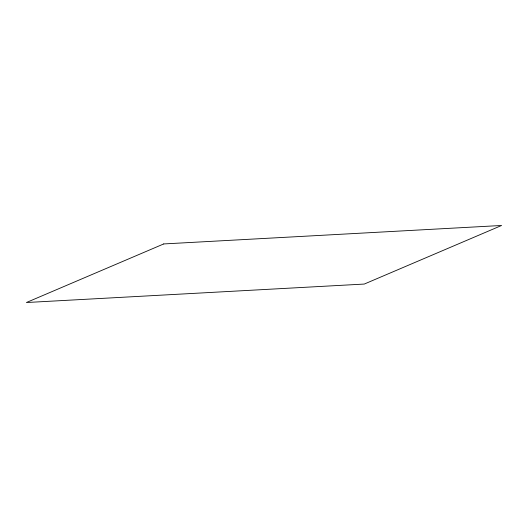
<?xml version="1.0" encoding="UTF-8"?>
<svg xmlns="http://www.w3.org/2000/svg" width="528" height="528" viewBox="0 0 528 528"><rect width="100%" height="100%" fill="white"/><g stroke="black" fill="none" stroke-linecap="round" stroke-linejoin="round"><path stroke-width="0.79" d="M163.72 243.943L26.4 302.524L364.28 284.057L501.6 225.476L163.72 243.943"/></g></svg>
